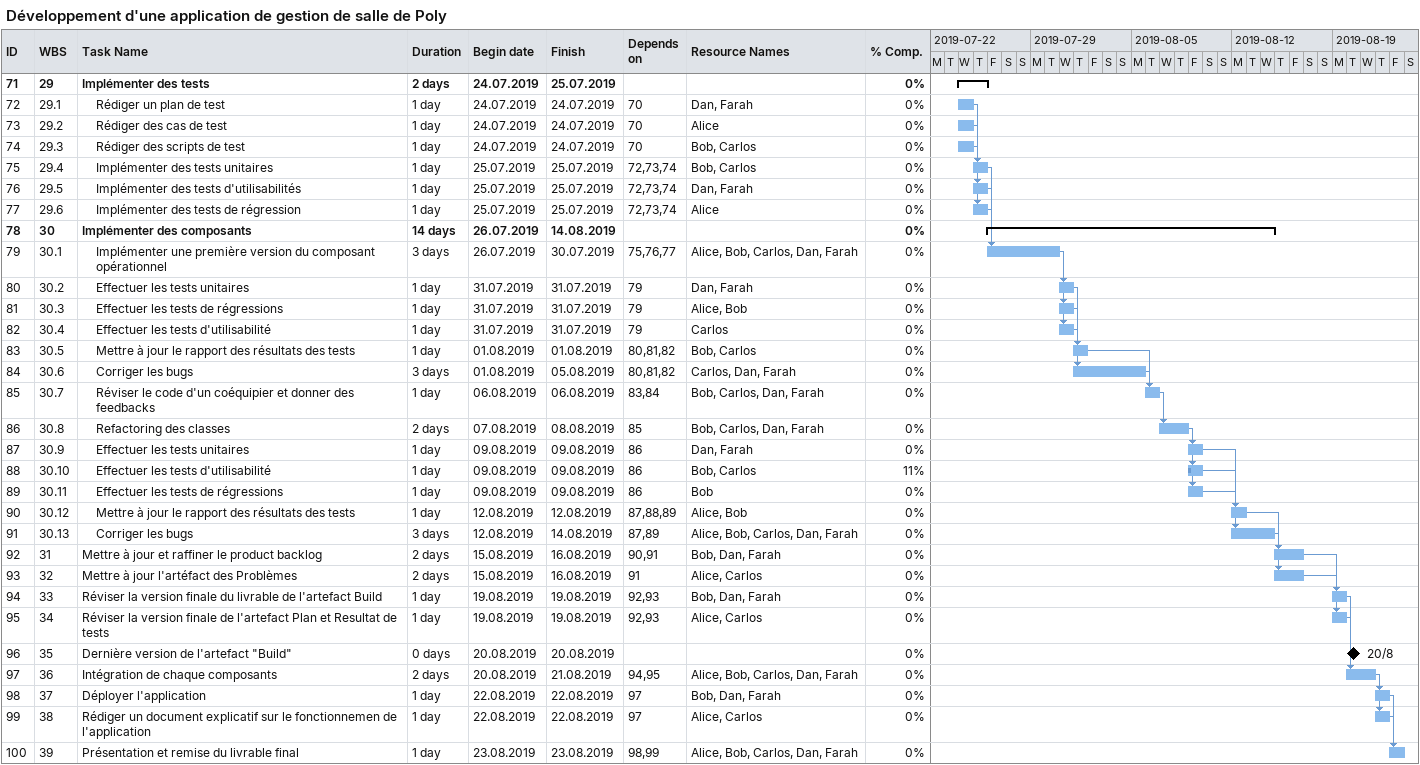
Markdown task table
Développement d'une application de gestion de salle de Poly

| ID | WBS | Task | Duration | Start | Finish | Predecessors | Resources | % complete |
|---|---|---|---|---|---|---|---|---|
| 71 | 29 | **Implémenter des tests** | 2d | 2019-07-24 | 2019-07-25 |  |  | 0 |
| 72 | 29.1 | Rédiger un plan de test | 1d | 2019-07-24 | 2019-07-24 | 70 | Dan, Farah | 0 |
| 73 | 29.2 | Rédiger des cas de test | 1d | 2019-07-24 | 2019-07-24 | 70 | Alice | 0 |
| 74 | 29.3 | Rédiger des scripts de test | 1d | 2019-07-24 | 2019-07-24 | 70 | Bob, Carlos | 0 |
| 75 | 29.4 | Implémenter des tests unitaires | 1d | 2019-07-25 | 2019-07-25 | 72, 73, 74 | Bob, Carlos | 0 |
| 76 | 29.5 | Implémenter des tests d'utilisabilités | 1d | 2019-07-25 | 2019-07-25 | 72, 73, 74 | Dan, Farah | 0 |
| 77 | 29.6 | Implémenter des tests de régression | 1d | 2019-07-25 | 2019-07-25 | 72, 73, 74 | Alice | 0 |
| 78 | 30 | **Implémenter des composants** | 14d | 2019-07-26 | 2019-08-14 |  |  | 0 |
| 79 | 30.1 | Implémenter une première version du composant opérationnel | 3d | 2019-07-26 | 2019-07-30 | 75, 76, 77 | Alice, Bob, Carlos, Dan, Farah | 0 |
| 80 | 30.2 | Effectuer les tests unitaires | 1d | 2019-07-31 | 2019-07-31 | 79 | Dan, Farah | 0 |
| 81 | 30.3 | Effectuer les tests de régressions | 1d | 2019-07-31 | 2019-07-31 | 79 | Alice, Bob | 0 |
| 82 | 30.4 | Effectuer les tests d'utilisabilité | 1d | 2019-07-31 | 2019-07-31 | 79 | Carlos | 0 |
| 83 | 30.5 | Mettre à jour le rapport des résultats des tests | 1d | 2019-08-01 | 2019-08-01 | 80, 81, 82 | Bob, Carlos | 0 |
| 84 | 30.6 | Corriger les bugs | 3d | 2019-08-01 | 2019-08-05 | 80, 81, 82 | Carlos, Dan, Farah | 0 |
| 85 | 30.7 | Réviser le code d'un coéquipier et donner des feedbacks | 1d | 2019-08-06 | 2019-08-06 | 83, 84 | Bob, Carlos, Dan, Farah | 0 |
| 86 | 30.8 | Refactoring des classes | 2d | 2019-08-07 | 2019-08-08 | 85 | Bob, Carlos, Dan, Farah | 0 |
| 87 | 30.9 | Effectuer les tests unitaires | 1d | 2019-08-09 | 2019-08-09 | 86 | Dan, Farah | 0 |
| 88 | 30.10 | Effectuer les tests d'utilisabilité | 1d | 2019-08-09 | 2019-08-09 | 86 | Bob, Carlos | 11 |
| 89 | 30.11 | Effectuer les tests de régressions | 1d | 2019-08-09 | 2019-08-09 | 86 | Bob | 0 |
| 90 | 30.12 | Mettre à jour le rapport des résultats des tests | 1d | 2019-08-12 | 2019-08-12 | 87, 88, 89 | Alice, Bob | 0 |
| 91 | 30.13 | Corriger les bugs | 3d | 2019-08-12 | 2019-08-14 | 87, 89 | Alice, Bob, Carlos, Dan, Farah | 0 |
| 92 | 31 | Mettre à jour et raffiner le product backlog | 2d | 2019-08-15 | 2019-08-16 | 90, 91 | Bob, Dan, Farah | 0 |
| 93 | 32 | Mettre à jour l'artéfact des Problèmes | 2d | 2019-08-15 | 2019-08-16 | 91 | Alice, Carlos | 0 |
| 94 | 33 | Réviser la version finale du livrable de l'artefact Build | 1d | 2019-08-19 | 2019-08-19 | 92, 93 | Bob, Dan, Farah | 0 |
| 95 | 34 | Réviser la version finale de l'artefact Plan et Resultat de tests | 1d | 2019-08-19 | 2019-08-19 | 92, 93 | Alice, Carlos | 0 |
| 96 | 35 | Dernière version de l'artefact "Build" | 0d | 2019-08-20 | 2019-08-20 |  |  | 0 |
| 97 | 36 | Intégration de chaque composants | 2d | 2019-08-20 | 2019-08-21 | 94, 95 | Alice, Bob, Carlos, Dan, Farah | 0 |
| 98 | 37 | Déployer l'application | 1d | 2019-08-22 | 2019-08-22 | 97 | Bob, Dan, Farah | 0 |
| 99 | 38 | Rédiger un document explicatif sur le fonctionnemen de l'application | 1d | 2019-08-22 | 2019-08-22 | 97 | Alice, Carlos | 0 |
| 100 | 39 | Présentation et remise du livrable final | 1d | 2019-08-23 | 2019-08-23 | 98, 99 | Alice, Bob, Carlos, Dan, Farah | 0 |
